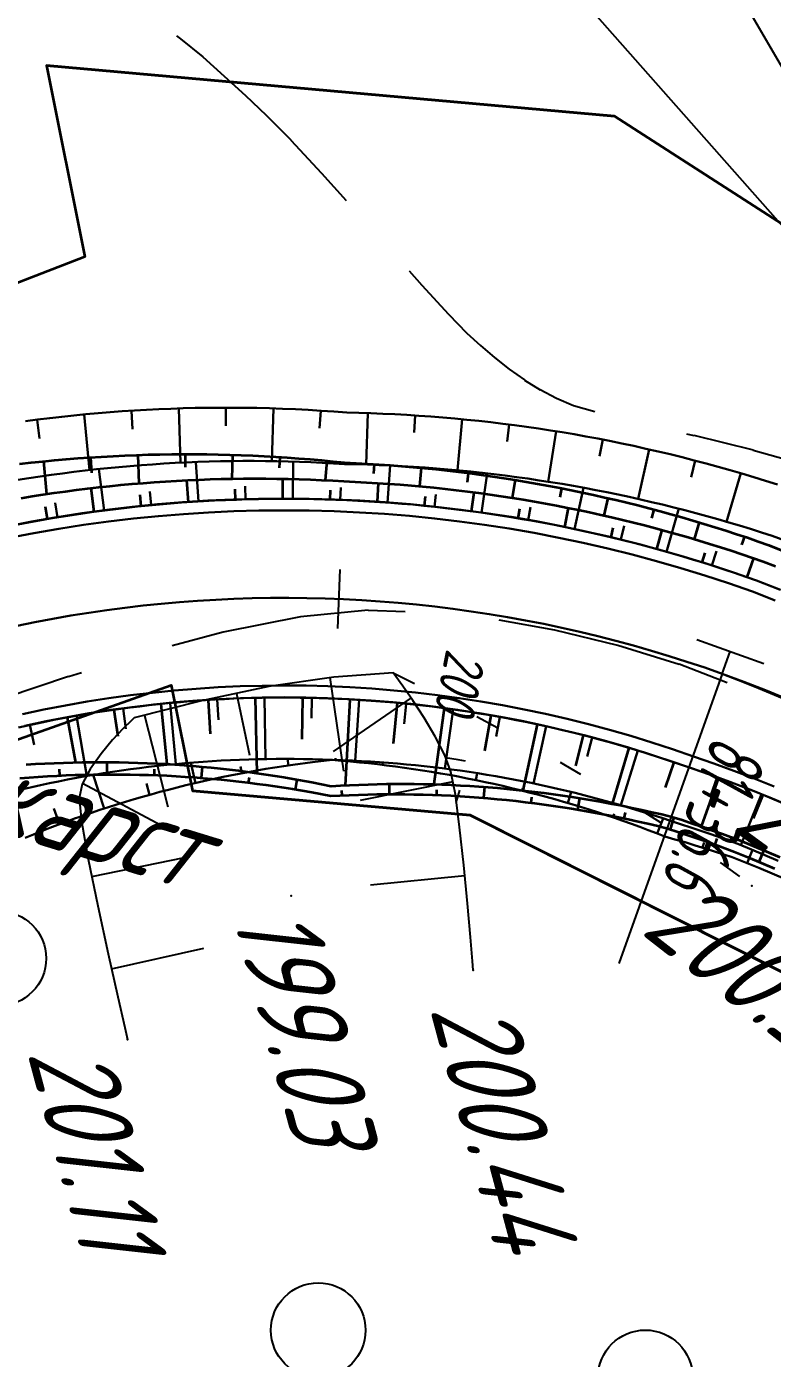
# Model space of a CAD drawing. Header units: millimetres. Extents: x -698 to 8131, y -704 to 4503.
# Drawn here: x 5955 to 5986.5, y 3495.6 to 3551.8 of the extents above; entities that cross this region are included whole.
import ezdxf

# ---------------------------------------------------------------- set-up
doc = ezdxf.new("R2010")
doc.units = ezdxf.units.MM
doc.linetypes.add('CONTI', pattern=[0])
for name, color, linetype, lineweight in [('10', 1, 'Continuous', 35), ('КОПИЯ_ОСЬ_13_ОТКОСЫ', 7, 'Continuous', 30), ('КОПИЯ_ОСЬ_ГРАНИЦЫ_ПОЛОС', 7, 'Continuous', 30), ('ОСЬ_ВЕРХ_ПОКРЫТИЯ_ГРАНИЦЫ_ПОЛОС', 7, 'Continuous', 30), ('ОСЬ_ВЕРХ_ПОКРЫТИЯ_ОСЬ', 1, 'Continuous', 30), ('Ось_примыкания', 1, 'Continuous', 35)]:
    doc.layers.add(name, color=color, linetype=linetype, lineweight=lineweight)
for name, color, linetype in [('GOR_BDEFAULT', 212, 'CONTI'), ('NAD_MDEFAULT', 7, 'CONTI'), ('OBRIVDEFAULT', 32, 'CONTI'), ('PI_OTDEFAULT', 172, 'CONTI'), ('PI_TTDEFAULT', 5, 'CONTI'), ('PLN_O', 7, 'CONTI'), ('SIT_LDEFAULT', 7, 'CONTI'), ('ZAPSKDEFAULT', 7, 'CONTI'), ('ОСЬ_ВЕРХ_ПОКРЫТИЯ_ОТКОСЫ', 7, 'Continuous'), ('ОСЬ_ВЕРХ_ПОКРЫТИЯ_ПИКЕТЫ', 1, 'Continuous'), ('ОСЬ_ВЕРХ_ПОКРЫТИЯ_РАЗБИВКА_КРИВ', 1, 'Continuous'), ('разметка', 7, 'Continuous')]:
    doc.layers.add(name, color=color, linetype=linetype)
doc.styles.add('eskd', font='isocpeui.ttf', dxfattribs={"width": 1.2})
doc.styles.add('SHRFT', font='isocpeui.ttf', dxfattribs={"width": 3.5})
doc.styles.get("Standard").update_dxf_attribs({"font": 'isocpeui.ttf'})

# ---------------------------------------------------------------- blocks, each defined once
blk = doc.blocks.new('BL_2004')
at = {"color": 0}
blk.add_circle((0, 0), 2, dxfattribs=at)

msp = doc.modelspace()

# ---------------------------------------------------------------- linework, layer by layer
at = {"layer": '10'}
for p, q in [((5955.803, 3550.194), (5957.43, 3542.112)), ((5961.075, 3524.004), (5961.973, 3519.544))]:
    msp.add_line(p, q, dxfattribs=at)
for points in [[(6238.293, 3301.534), (6214.783, 3329.634), (6217.613, 3334.674), (6201.893, 3353.614), (6122.393, 3443.184), (6075.943, 3479.714), (6071.443, 3471.734), (6046.843, 3491.884), (6036.623, 3498.524), (6027.313, 3504.584), (5993.813, 3539.054), (5979.813, 3548.044), (5955.803, 3550.194), (5957.43, 3542.112), (5944.183, 3536.974), (5916.353, 3513.414), (5882.403, 3475.894), (5847.463, 3428.424), (5792.553, 3358.754), (5758.633, 3317.974), (5746.863, 3308.254), (5727.483, 3300.384), (5710.163, 3297.724), (5663.993, 3297.174)], [(5955.803, 3550.194), (5979.813, 3548.044), (5993.813, 3539.054), (6027.313, 3504.584), (6036.623, 3498.524), (6046.843, 3491.884), (6071.443, 3471.734), (6075.943, 3479.714), (6122.393, 3443.184), (6201.893, 3353.614)], [(5668.943, 3282.924), (5691.213, 3283.214), (5715.383, 3283.534), (5731.483, 3282.514), (5756.173, 3292.654), (5771.353, 3305.204), (5806.503, 3347.444), (5861.743, 3417.534), (5896.313, 3464.524), (5928.863, 3500.484), (5953.493, 3521.324), (5961.075, 3524.004), (5961.973, 3519.544), (5973.723, 3518.514), (5991.113, 3509.764), (6033.343, 3476.014), (6101.723, 3421.424), (6179.233, 3334.084), (6258.813, 3239.134), (6289.813, 3206.734), (6289.813, 3206.734), (6295.553, 3197.384), (6325.453, 3130.564)], [(6423.143, 2569.924), (6419.553, 2608.354), (6418.713, 2673.414), (6411.143, 2783.884), (6396.573, 2871.274), (6374.843, 2956.274), (6352.623, 3041.864), (6325.453, 3130.564), (6295.553, 3197.384), (6289.813, 3206.734), (6289.813, 3206.734), (6258.813, 3239.134), (6179.233, 3334.084), (6101.723, 3421.424), (6033.343, 3476.014), (5991.113, 3509.764), (5973.723, 3518.514), (5961.973, 3519.544)]]:
    msp.add_lwpolyline(points, dxfattribs=at)
at = {"layer": 'GOR_BDEFAULT', "color": 212, "elevation": 200, "flags": 128}
for points in [[(5973.519, 3520.79), (5973.209, 3520.85), (5972.679, 3520.94)], [(5973.129, 3519.05), (5973.279, 3519.57)]]:
    msp.add_lwpolyline(points, dxfattribs=at)
at = {"layer": 'OBRIVDEFAULT', "color": 32}
for p, q in [((5967.949, 3524.35, 200.559), (5965.209, 3523.95, 200.587)), ((5967.779, 3524.33), (5968.359, 3520.37)), ((5970.459, 3524.53, 200.533), (5967.949, 3524.35, 200.559)), ((5970.569, 3524.38, 200.509), (5970.459, 3524.53, 200.533)), ((5970.869, 3523.97, 200.445), (5970.569, 3524.38, 200.509)), ((5965.209, 3523.95, 200.587), (5962.359, 3523.35, 200.617)), ((5971.289, 3523.36, 200.352), (5970.869, 3523.97, 200.445)), ((5962.359, 3523.35, 200.617), (5959.509, 3522.62, 200.647)), ((5963.839, 3523.66), (5964.389, 3521.05)), ((5971.219, 3523.47), (5967.929, 3521.2)), ((5971.769, 3522.63, 200.242), (5971.289, 3523.36, 200.352)), ((5959.949, 3522.73), (5960.939, 3518.86)), ((5959.049, 3522.17, 200.665), (5958.599, 3521.69, 200.683)), ((5959.379, 3522.5, 200.652), (5959.049, 3522.17, 200.665)), ((5959.509, 3522.62, 200.647), (5959.379, 3522.5, 200.652)), ((5972.239, 3521.84, 200.126), (5971.769, 3522.63, 200.242)), ((5958.599, 3521.69, 200.683), (5958.109, 3521.1, 200.704)), ((5972.639, 3521.05, 200.015), (5972.239, 3521.84, 200.126)), ((5958.109, 3521.1, 200.704), (5957.649, 3520.46, 200.726)), ((5972.899, 3520.34, 199.919), (5972.639, 3521.05, 200.015)), ((5957.649, 3520.46, 200.726), (5957.309, 3519.82, 200.745)), ((5957.309, 3519.82, 200.745), (5957.179, 3519.23, 200.762)), ((5957.329, 3519.86), (5960.859, 3517.98)), ((5972.979, 3519.92), (5969.059, 3519.14)), ((5973.089, 3519.39, 199.979), (5972.899, 3520.34, 199.919)), ((5973.269, 3518.01, 200.065), (5973.089, 3519.39, 199.979)), ((5957.179, 3519.23, 200.762), (5957.279, 3518.26, 200.794)), ((5957.279, 3518.26, 200.794), (5957.569, 3516.65, 200.849)), ((5973.449, 3516.4, 200.165), (5973.269, 3518.01, 200.065)), ((5957.569, 3516.65, 200.849), (5957.969, 3514.68, 200.915)), ((5957.719, 3515.92), (5961.639, 3516.72)), ((5973.489, 3515.95), (5969.509, 3515.56)), ((5973.609, 3514.78, 200.265), (5973.449, 3516.4, 200.165)), ((5973.729, 3513.36, 200.354), (5973.609, 3514.78, 200.265)), ((5957.969, 3514.68, 200.915), (5958.409, 3512.65, 200.984)), ((5973.819, 3512.35, 200.416), (5973.729, 3513.36, 200.354)), ((5958.409, 3512.65, 200.984), (5958.819, 3510.84, 201.046)), ((5958.549, 3512.02), (5962.449, 3512.9)), ((5973.849, 3511.97, 200.44), (5973.819, 3512.35, 200.416)), ((5958.819, 3510.84, 201.046), (5959.109, 3509.54, 201.09)), ((5959.109, 3509.54, 201.09), (5959.229, 3509.04, 201.107))]:
    msp.add_line(p, q, dxfattribs=at)
at = {"layer": 'PI_TTDEFAULT', "color": 5}
for p in [(5985.619, 3515.53, 200.39), (5966.149, 3515.11, 198.651), (5973.849, 3511.97, 200.44), (5959.229, 3509.04, 201.107)]:
    msp.add_point(p, dxfattribs=at)
at = {"layer": 'PLN_O'}
msp.add_line((5979.359, 3563.05), (5987.419, 3549.23), dxfattribs=at)
at = {"layer": 'SIT_LDEFAULT', "color": 7}
for p, q in [((5959.879, 3573.99), (6001.959, 3526.38)), ((5961.299, 3551.44), (5961.469, 3551.32)), ((5961.469, 3551.32), (5962.409, 3550.55)), ((5962.409, 3550.55), (5963.319, 3549.74)), ((5963.319, 3549.74), (5964.219, 3548.92)), ((5964.219, 3548.92), (5965.089, 3548.09)), ((5965.089, 3548.09), (5966.139, 3547.05)), ((5966.129, 3547.04), (5967.429, 3545.64)), ((5967.429, 3545.64), (5968.469, 3544.49)), ((5971.139, 3541.52), (5971.679, 3540.91)), ((5971.679, 3540.91), (5972.799, 3539.68)), ((5972.799, 3539.68), (5973.579, 3538.88)), ((5973.579, 3538.88), (5974.149, 3538.36)), ((5974.149, 3538.36), (5974.749, 3537.85)), ((5974.749, 3537.85), (5975.369, 3537.36)), ((5975.369, 3537.36), (5976.019, 3536.91)), ((5976.019, 3536.9), (5976.679, 3536.49)), ((5976.679, 3536.5), (5977.369, 3536.14)), ((5977.369, 3536.14), (5978.079, 3535.83)), ((5978.079, 3535.83), (5978.989, 3535.57)), ((5982.869, 3534.63), (5983.179, 3534.56)), ((5983.179, 3534.57), (5985.679, 3533.95)), ((5985.679, 3533.94), (5988.249, 3533.21)), ((5969.409, 3527.17), (5966.549, 3526.9)), ((5970.969, 3527.11), (5969.409, 3527.16)), ((5966.549, 3526.9), (5963.279, 3526.24)), ((5977.299, 3526.33), (5974.949, 3526.75)), ((5963.279, 3526.24), (5961.119, 3525.67)), ((5979.959, 3525.69), (5977.299, 3526.33)), ((5982.559, 3524.88), (5979.959, 3525.69)), ((5984.579, 3524.11), (5982.559, 3524.89)), ((5956.739, 3524.37), (5954.099, 3523.48)), ((5957.289, 3524.53), (5956.739, 3524.36)), ((5970.459, 3524.53), (5971.059, 3524.23)), ((5971.059, 3524.23), (5971.359, 3524.08)), ((5973.999, 3522.68), (5974.879, 3522.21)), ((5977.519, 3520.76), (5977.739, 3520.63)), ((5977.739, 3520.63), (5978.379, 3520.25)), ((5980.949, 3518.73), (5981.789, 3518.19)), ((5984.289, 3516.51), (5985.099, 3515.92))]:
    msp.add_line(p, q, dxfattribs=at)
at = {"layer": 'КОПИЯ_ОСЬ_13_ОТКОСЫ'}
for points in [[(5954.915, 3535.161), (5955.428, 3535.228), (5955.938, 3535.291), (5956.449, 3535.349), (5956.961, 3535.404), (5957.472, 3535.454), (5957.985, 3535.5), (5958.497, 3535.542), (5959.01, 3535.58), (5959.524, 3535.614), (5960.037, 3535.643), (5960.551, 3535.668), (5961.065, 3535.689), (5961.579, 3535.706), (5962.093, 3535.719), (5962.607, 3535.727), (5963.121, 3535.732), (5963.636, 3535.732), (5964.15, 3535.728), (5964.694, 3535.719), (5965.238, 3535.705), (5965.782, 3535.687), (5966.326, 3535.664), (5966.87, 3535.636), (5967.413, 3535.604), (5967.956, 3535.567), (5968.499, 3535.525), (5969.007, 3535.513), (5969.516, 3535.498), (5970.024, 3535.478), (5970.532, 3535.454), (5971.04, 3535.426), (5971.548, 3535.394), (5972.055, 3535.358), (5972.562, 3535.318), (5973.069, 3535.274), (5973.575, 3535.225), (5974.081, 3535.173), (5974.587, 3535.117), (5975.092, 3535.056), (5975.596, 3534.991), (5976.1, 3534.922), (5976.604, 3534.85), (5977.107, 3534.773), (5977.609, 3534.692), (5978.11, 3534.607), (5978.611, 3534.518), (5979.111, 3534.425), (5979.611, 3534.327), (5980.124, 3534.223), (5980.637, 3534.114), (5981.148, 3534), (5981.659, 3533.883), (5982.169, 3533.762), (5982.678, 3533.636), (5983.186, 3533.506), (5983.692, 3533.372), (5984.198, 3533.234), (5984.702, 3533.092), (5985.206, 3532.946), (5985.708, 3532.796), (5986.208, 3532.642), (5986.708, 3532.483)], [(5959.394, 3535.605), (5959.444, 3534.82)], [(5961.392, 3535.7), (5961.464, 3533.407)], [(5963.391, 3535.732), (5963.391, 3534.967)], [(5965.398, 3535.7), (5965.327, 3533.473)], [(5967.396, 3535.605), (5967.348, 3534.864)], [(5955.406, 3535.225), (5955.508, 3534.423)], [(5957.4, 3535.447), (5957.624, 3533.097)], [(5969.393, 3535.502), (5969.322, 3533.328)], [(5971.391, 3535.405), (5971.344, 3534.681)], [(5973.384, 3535.244), (5973.176, 3533.087)], [(5975.372, 3535.021), (5975.279, 3534.304)], [(5977.351, 3534.734), (5977.008, 3532.605)], [(5979.32, 3534.384), (5979.183, 3533.679)], [(5981.291, 3533.968), (5980.815, 3531.877)], [(5954.586, 3532.677), (5955.06, 3532.752), (5955.534, 3532.824), (5956.008, 3532.893), (5956.484, 3532.957), (5956.96, 3533.018), (5957.436, 3533.075), (5957.913, 3533.129), (5958.388, 3533.178), (5958.863, 3533.224), (5959.339, 3533.265), (5959.816, 3533.304), (5960.292, 3533.338), (5960.769, 3533.369), (5961.246, 3533.396), (5961.723, 3533.419), (5962.2, 3533.438), (5962.678, 3533.454), (5963.155, 3533.466), (5963.633, 3533.474), (5964.11, 3533.479), (5964.589, 3533.479), (5965.066, 3533.476), (5965.544, 3533.469), (5966.022, 3533.459), (5966.499, 3533.444), (5966.976, 3533.426), (5967.454, 3533.405), (5967.931, 3533.379), (5968.407, 3533.35), (5968.894, 3533.34), (5969.38, 3533.326), (5969.865, 3533.309), (5970.351, 3533.287), (5970.837, 3533.262), (5971.322, 3533.233), (5971.807, 3533.2), (5972.292, 3533.164), (5972.777, 3533.123), (5973.261, 3533.079), (5973.745, 3533.031), (5974.228, 3532.979), (5974.711, 3532.923), (5975.194, 3532.863), (5975.676, 3532.8), (5976.157, 3532.733), (5976.638, 3532.662), (5977.119, 3532.587), (5977.599, 3532.508), (5978.078, 3532.426), (5978.552, 3532.34), (5979.026, 3532.251), (5979.499, 3532.157), (5979.971, 3532.06), (5980.443, 3531.959), (5980.913, 3531.855), (5981.383, 3531.746), (5981.852, 3531.634), (5982.32, 3531.519), (5982.787, 3531.399), (5983.254, 3531.276), (5983.719, 3531.15), (5984.183, 3531.019), (5984.646, 3530.885), (5985.108, 3530.747), (5985.569, 3530.606), (5986.029, 3530.461), (5986.487, 3530.312), (5987.019, 3530.12)], [(5954.586, 3532.677), (5955.06, 3532.752), (5955.534, 3532.824), (5956.009, 3532.893), (5956.484, 3532.957), (5956.96, 3533.018), (5957.436, 3533.075), (5957.913, 3533.129), (5958.388, 3533.178), (5958.863, 3533.224), (5959.339, 3533.265), (5959.816, 3533.304), (5960.292, 3533.338), (5960.769, 3533.369), (5961.246, 3533.396), (5961.723, 3533.419), (5962.2, 3533.438), (5962.678, 3533.454), (5963.155, 3533.466), (5963.633, 3533.474), (5964.111, 3533.479), (5964.588, 3533.479), (5965.066, 3533.476), (5965.544, 3533.469), (5966.022, 3533.459), (5966.499, 3533.444), (5966.976, 3533.426), (5967.454, 3533.405), (5967.931, 3533.379), (5968.408, 3533.35), (5968.894, 3533.34), (5969.38, 3533.326), (5969.866, 3533.309), (5970.351, 3533.287), (5970.837, 3533.262), (5971.322, 3533.233), (5971.807, 3533.2), (5972.292, 3533.164), (5972.777, 3533.123), (5973.261, 3533.079), (5973.745, 3533.031), (5974.228, 3532.979), (5974.711, 3532.923), (5975.194, 3532.863), (5975.676, 3532.8), (5976.157, 3532.733), (5976.638, 3532.662), (5977.119, 3532.587), (5977.599, 3532.508), (5978.078, 3532.426), (5978.552, 3532.34), (5979.026, 3532.251), (5979.499, 3532.157), (5979.971, 3532.06), (5980.443, 3531.959), (5980.913, 3531.855), (5981.383, 3531.746), (5981.852, 3531.634), (5982.32, 3531.519), (5982.787, 3531.399), (5983.254, 3531.276), (5983.719, 3531.15), (5984.183, 3531.019), (5984.646, 3530.885), (5985.108, 3530.747), (5985.569, 3530.606), (5986.029, 3530.461), (5986.488, 3530.312), (5987.019, 3530.12)], [(5962.226, 3531.768), (5962.123, 3533.435)], [(5966.223, 3531.88), (5966.233, 3533.453)], [(5983.234, 3533.494), (5983.054, 3532.802)], [(5958.245, 3531.387), (5958.017, 3533.14)], [(5970.219, 3531.722), (5970.334, 3533.288)], [(5974.196, 3531.295), (5974.431, 3532.956)], [(5985.161, 3532.959), (5984.559, 3530.911)], [(5964.224, 3531.857), (5964.208, 3532.414)], [(5968.223, 3531.834), (5968.243, 3532.358)], [(5978.134, 3530.602), (5978.504, 3532.349)], [(5954.589, 3530.796), (5955.047, 3530.883), (5955.505, 3530.966), (5955.964, 3531.046), (5956.424, 3531.122), (5956.884, 3531.194), (5957.345, 3531.263), (5957.807, 3531.328), (5958.269, 3531.39), (5958.731, 3531.448), (5959.194, 3531.502), (5959.657, 3531.553), (5960.121, 3531.6), (5960.585, 3531.644), (5961.049, 3531.683), (5961.514, 3531.72), (5961.979, 3531.752), (5962.444, 3531.781), (5962.909, 3531.806), (5963.375, 3531.828), (5963.84, 3531.845), (5964.306, 3531.86), (5964.773, 3531.87), (5965.238, 3531.877), (5965.704, 3531.88), (5966.171, 3531.88), (5966.636, 3531.876), (5967.102, 3531.868), (5967.569, 3531.857), (5968.034, 3531.842), (5968.5, 3531.823), (5968.965, 3531.801), (5969.431, 3531.774), (5969.896, 3531.745), (5970.36, 3531.711), (5970.825, 3531.674), (5971.289, 3531.634), (5971.753, 3531.589), (5972.217, 3531.542), (5972.68, 3531.49), (5973.143, 3531.435), (5973.605, 3531.376), (5974.067, 3531.313), (5974.528, 3531.247), (5974.989, 3531.178), (5975.449, 3531.104), (5975.909, 3531.027), (5976.368, 3530.947), (5976.826, 3530.863), (5977.284, 3530.775), (5977.741, 3530.683), (5978.197, 3530.589), (5978.653, 3530.49), (5979.108, 3530.388), (5979.561, 3530.282), (5980.014, 3530.173), (5980.466, 3530.06), (5980.918, 3529.944), (5981.368, 3529.824), (5981.818, 3529.701), (5982.266, 3529.574), (5982.714, 3529.443), (5983.16, 3529.309), (5983.605, 3529.172), (5984.049, 3529.031), (5984.492, 3528.886), (5984.934, 3528.738), (5985.375, 3528.587), (5985.815, 3528.432), (5986.325, 3528.235), (5986.834, 3528.033)], [(5956.266, 3531.096), (5956.165, 3531.709)], [(5960.232, 3531.611), (5960.176, 3532.197)], [(5972.211, 3531.542), (5972.267, 3532.063)], [(5976.171, 3530.982), (5976.268, 3531.532)], [(5982.018, 3529.644), (5982.532, 3531.465)], [(5980.084, 3530.156), (5980.227, 3530.734)], [(5983.933, 3529.068), (5984.125, 3529.669)], [(5954.624, 3522.222), (5955.014, 3522.309), (5955.405, 3522.393), (5955.797, 3522.474), (5956.189, 3522.551), (5956.582, 3522.626), (5956.976, 3522.698), (5957.37, 3522.766), (5957.764, 3522.831), (5958.159, 3522.893), (5958.555, 3522.953), (5958.951, 3523.009), (5959.347, 3523.061), (5959.744, 3523.111), (5960.141, 3523.158), (5960.539, 3523.201), (5960.937, 3523.242), (5961.335, 3523.279), (5961.733, 3523.313), (5962.132, 3523.344), (5962.531, 3523.372), (5962.93, 3523.397), (5963.329, 3523.418), (5963.729, 3523.437), (5964.128, 3523.452), (5964.528, 3523.465), (5964.928, 3523.474), (5965.328, 3523.479), (5965.728, 3523.482), (5966.128, 3523.482), (5966.527, 3523.478), (5966.927, 3523.472), (5967.327, 3523.462), (5967.727, 3523.449), (5968.126, 3523.433), (5968.526, 3523.414), (5968.925, 3523.391), (5969.324, 3523.366), (5969.723, 3523.337), (5970.122, 3523.306), (5970.52, 3523.271), (5970.918, 3523.233), (5971.316, 3523.192), (5971.714, 3523.147), (5972.11, 3523.1), (5972.507, 3523.049), (5972.903, 3522.996), (5973.299, 3522.939), (5973.695, 3522.879), (5974.089, 3522.816), (5974.484, 3522.75), (5974.878, 3522.681), (5975.272, 3522.609), (5975.664, 3522.534), (5976.056, 3522.455), (5976.448, 3522.374), (5976.839, 3522.289), (5977.229, 3522.202), (5977.618, 3522.111), (5978.007, 3522.017), (5978.395, 3521.92), (5978.782, 3521.821), (5979.169, 3521.718), (5979.554, 3521.612), (5979.939, 3521.503), (5980.323, 3521.391), (5980.706, 3521.276), (5981.089, 3521.158), (5981.469, 3521.037), (5981.85, 3520.913), (5982.229, 3520.786), (5982.607, 3520.656), (5982.984, 3520.523), (5983.432, 3520.371), (5983.878, 3520.215), (5984.323, 3520.055), (5984.767, 3519.891), (5985.209, 3519.725), (5985.789, 3519.497), (5986.366, 3519.263), (5986.942, 3519.025)], [(5961.029, 3523.251), (5961.276, 3520.675)], [(5963.023, 3523.402), (5963.071, 3522.541)], [(5965.022, 3523.475), (5965.066, 3520.885)], [(5967.022, 3523.47), (5967.002, 3522.606)], [(5969.02, 3523.386), (5968.86, 3520.811)], [(5971.013, 3523.223), (5970.926, 3522.368)], [(5957.067, 3522.714), (5957.514, 3520.168)], [(5959.043, 3523.021), (5959.158, 3522.167)], [(5972.998, 3522.983), (5972.645, 3520.482)], [(5974.973, 3522.664), (5974.822, 3521.836)], [(5955.104, 3522.329), (5955.286, 3521.488)], [(5976.933, 3522.268), (5976.396, 3519.855)], [(5978.876, 3521.796), (5978.666, 3520.999)], [(5980.799, 3521.247), (5980.09, 3518.934)], [(5954.804, 3519.614), (5955.18, 3519.7), (5955.556, 3519.784), (5955.934, 3519.865), (5956.312, 3519.942), (5956.69, 3520.017), (5957.069, 3520.088), (5957.449, 3520.157), (5957.829, 3520.222), (5958.21, 3520.285), (5958.591, 3520.344), (5958.973, 3520.4), (5959.355, 3520.454), (5959.738, 3520.504), (5960.121, 3520.551), (5960.504, 3520.595), (5960.888, 3520.637), (5961.272, 3520.675), (5961.656, 3520.709), (5962.04, 3520.741), (5962.425, 3520.77), (5962.81, 3520.796), (5963.195, 3520.819), (5963.581, 3520.838), (5963.966, 3520.855), (5964.352, 3520.868), (5964.737, 3520.879), (5965.123, 3520.886), (5965.509, 3520.89), (5965.895, 3520.891), (5966.28, 3520.889), (5966.666, 3520.884), (5967.052, 3520.876), (5968.739, 3520.817), (5969.12, 3520.798), (5969.501, 3520.777), (5969.88, 3520.752), (5970.261, 3520.724), (5970.64, 3520.694), (5971.02, 3520.66), (5971.4, 3520.623), (5971.778, 3520.584), (5972.157, 3520.541), (5972.535, 3520.496), (5972.913, 3520.447), (5973.291, 3520.396), (5973.668, 3520.341), (5974.045, 3520.283), (5974.421, 3520.223), (5974.797, 3520.16), (5975.172, 3520.093), (5975.546, 3520.024), (5975.921, 3519.952), (5976.294, 3519.876), (5976.667, 3519.798), (5977.039, 3519.717), (5977.411, 3519.633), (5977.782, 3519.546), (5978.152, 3519.456), (5978.522, 3519.363), (5978.89, 3519.267), (5979.259, 3519.168), (5979.627, 3519.067), (5979.994, 3518.962), (5980.36, 3518.854), (5980.726, 3518.744), (5981.091, 3518.63), (5981.455, 3518.514), (5981.818, 3518.395), (5982.179, 3518.273), (5982.61, 3518.137), (5983.04, 3517.998), (5983.469, 3517.855), (5983.897, 3517.709), (5984.323, 3517.559), (5985.036, 3517.298), (5985.604, 3517.066), (5986.17, 3516.829), (5986.733, 3516.587)], [(5954.804, 3519.614), (5955.18, 3519.7), (5955.556, 3519.784), (5955.934, 3519.865), (5956.312, 3519.942), (5956.69, 3520.017), (5957.069, 3520.088), (5957.449, 3520.157), (5957.829, 3520.222), (5958.21, 3520.285), (5958.591, 3520.344), (5958.973, 3520.4), (5959.355, 3520.454), (5959.738, 3520.504), (5960.121, 3520.551), (5960.504, 3520.595), (5960.888, 3520.636), (5961.272, 3520.675), (5961.656, 3520.709), (5962.04, 3520.741), (5962.425, 3520.77), (5962.81, 3520.796), (5963.195, 3520.819), (5963.581, 3520.838), (5963.966, 3520.855), (5964.352, 3520.868), (5964.737, 3520.879), (5965.123, 3520.886), (5965.509, 3520.89), (5965.895, 3520.891), (5966.281, 3520.889), (5966.666, 3520.884), (5967.052, 3520.876), (5968.739, 3520.817), (5969.12, 3520.798), (5969.5, 3520.777), (5969.881, 3520.752), (5970.261, 3520.724), (5970.64, 3520.694), (5971.02, 3520.66), (5971.399, 3520.623), (5971.778, 3520.584), (5972.157, 3520.541), (5972.535, 3520.496), (5972.913, 3520.447), (5973.291, 3520.396), (5973.668, 3520.341), (5974.044, 3520.284), (5974.421, 3520.223), (5974.796, 3520.16), (5975.172, 3520.093), (5975.546, 3520.024), (5975.92, 3519.951), (5976.294, 3519.876), (5976.667, 3519.798), (5977.039, 3519.717), (5977.411, 3519.633), (5977.782, 3519.546), (5978.152, 3519.456), (5978.521, 3519.363), (5978.89, 3519.267), (5979.259, 3519.168), (5979.627, 3519.066), (5979.994, 3518.962), (5980.361, 3518.854), (5980.726, 3518.744), (5981.091, 3518.63), (5981.454, 3518.514), (5981.817, 3518.395), (5982.179, 3518.273), (5982.61, 3518.137), (5983.04, 3517.998), (5983.469, 3517.855), (5983.897, 3517.709), (5984.323, 3517.559), (5985.036, 3517.298), (5985.604, 3517.066), (5986.17, 3516.829), (5986.733, 3516.587)], [(5954.905, 3517.56), (5955.249, 3517.701), (5955.595, 3517.839), (5955.941, 3517.975), (5956.289, 3518.107), (5956.637, 3518.237), (5956.992, 3518.366), (5957.348, 3518.492), (5957.705, 3518.615), (5958.063, 3518.735), (5958.423, 3518.852), (5958.783, 3518.966), (5959.143, 3519.078), (5959.505, 3519.186), (5959.868, 3519.291), (5960.232, 3519.394), (5960.596, 3519.493), (5960.961, 3519.59), (5961.327, 3519.683), (5961.699, 3519.775), (5962.072, 3519.864), (5962.446, 3519.95), (5962.821, 3520.033), (5963.196, 3520.113), (5963.572, 3520.189), (5963.948, 3520.263), (5964.325, 3520.334), (5964.703, 3520.401), (5965.081, 3520.465), (5965.459, 3520.527), (5965.838, 3520.585), (5966.218, 3520.64), (5967.049, 3520.75), (5967.884, 3520.846), (5968.267, 3520.815), (5968.65, 3520.781), (5969.032, 3520.744), (5969.414, 3520.705), (5969.796, 3520.662), (5970.178, 3520.616), (5970.559, 3520.567), (5970.939, 3520.515), (5971.32, 3520.461), (5971.7, 3520.403), (5972.079, 3520.342), (5972.458, 3520.278), (5972.836, 3520.211), (5973.214, 3520.141), (5973.591, 3520.069), (5973.968, 3519.993), (5974.344, 3519.914), (5974.719, 3519.832), (5975.094, 3519.748), (5975.468, 3519.66), (5975.835, 3519.571), (5976.201, 3519.478), (5976.567, 3519.383), (5976.931, 3519.285), (5977.295, 3519.184), (5977.658, 3519.08), (5978.02, 3518.974), (5978.381, 3518.864), (5978.742, 3518.752), (5979.102, 3518.636), (5979.46, 3518.518), (5979.818, 3518.397), (5980.175, 3518.274), (5980.53, 3518.147), (5980.885, 3518.018), (5981.239, 3517.886), (5981.591, 3517.751), (5981.943, 3517.613), (5982.373, 3517.492), (5982.802, 3517.367), (5983.23, 3517.238), (5983.657, 3517.107), (5984.083, 3516.971), (5984.796, 3516.734), (5985.362, 3516.513), (5985.925, 3516.286), (5986.486, 3516.054), (5987.044, 3515.816)], [(5962.101, 3519.871), (5961.9, 3520.73)], [(5964.058, 3520.284), (5964.003, 3520.573)], [(5966.03, 3520.613), (5965.99, 3520.891)], [(5968.017, 3520.835), (5968.025, 3520.929)], [(5970.007, 3520.637), (5970.02, 3520.742)], [(5971.988, 3520.357), (5971.993, 3520.392)], [(5958.247, 3518.795), (5957.784, 3520.215)], [(5960.161, 3519.374), (5960.027, 3519.854)], [(5973.955, 3519.995), (5974.015, 3520.288)], [(5984.161, 3520.113), (5983.887, 3519.355)], [(5975.913, 3519.551), (5975.937, 3519.648)], [(5977.842, 3519.026), (5977.981, 3519.498)], [(5986.029, 3519.4), (5985.161, 3517.247)], [(5956.358, 3518.133), (5956.11, 3518.793)], [(5979.748, 3518.421), (5979.801, 3518.576)], [(5981.628, 3517.737), (5981.876, 3518.376)], [(5983.542, 3517.142), (5983.61, 3517.361)], [(5985.43, 3516.485), (5985.654, 3517.046)]]:
    msp.add_lwpolyline(points, dxfattribs=at)
at = {"layer": 'КОПИЯ_ОСЬ_ГРАНИЦЫ_ПОЛОС'}
msp.add_lwpolyline([(5986.612, 3527.585), (5985.646, 3527.961), (5984.642, 3528.311), (5983.632, 3528.641), (5982.616, 3528.954), (5981.594, 3529.248), (5980.568, 3529.523), (5979.536, 3529.78), (5978.5, 3530.018), (5977.46, 3530.238), (5976.416, 3530.438), (5975.369, 3530.62), (5974.318, 3530.782), (5973.265, 3530.926), (5972.21, 3531.05), (5971.152, 3531.156), (5970.092, 3531.242), (5969.031, 3531.309), (5967.969, 3531.356), (5966.907, 3531.385), (5965.844, 3531.394), (5964.781, 3531.384), (5963.718, 3531.354), (5962.657, 3531.306), (5961.596, 3531.238), (5960.536, 3531.151), (5959.479, 3531.045), (5958.423, 3530.92), (5957.37, 3530.775), (5956.319, 3530.612), (5955.272, 3530.43), (5954.229, 3530.228)], dxfattribs=at)
at = {"layer": 'ОСЬ_ВЕРХ_ПОКРЫТИЯ_ГРАНИЦЫ_ПОЛОС'}
for points in [[(5954.129, 3530.718), (5955.182, 3530.921), (5956.238, 3531.105), (5957.297, 3531.27), (5958.36, 3531.416), (5959.424, 3531.542), (5960.491, 3531.649), (5961.559, 3531.737), (5962.629, 3531.805), (5963.7, 3531.854), (5964.772, 3531.884), (5965.844, 3531.894), (5966.916, 3531.885), (5967.987, 3531.856), (5969.058, 3531.808), (5970.128, 3531.74), (5971.197, 3531.654), (5972.264, 3531.547), (5973.328, 3531.422), (5974.39, 3531.277), (5975.45, 3531.113), (5976.506, 3530.93), (5977.559, 3530.728), (5978.608, 3530.507), (5979.653, 3530.267), (5980.693, 3530.008), (5981.728, 3529.73), (5982.759, 3529.433), (5983.783, 3529.118), (5984.802, 3528.784), (5985.819, 3528.431), (5986.798, 3528.05)], [(5954.229, 3530.228), (5955.272, 3530.43), (5956.319, 3530.612), (5957.37, 3530.775), (5958.423, 3530.92), (5959.479, 3531.045), (5960.536, 3531.151), (5961.596, 3531.238), (5962.657, 3531.306), (5963.718, 3531.354), (5964.781, 3531.384), (5965.844, 3531.394), (5966.907, 3531.385), (5967.969, 3531.356), (5969.031, 3531.309), (5970.092, 3531.242), (5971.152, 3531.156), (5972.21, 3531.05), (5973.265, 3530.926), (5974.318, 3530.782), (5975.369, 3530.62), (5976.416, 3530.438), (5977.46, 3530.238), (5978.5, 3530.018), (5979.536, 3529.78), (5980.568, 3529.523), (5981.594, 3529.248), (5982.616, 3528.954), (5983.632, 3528.641), (5984.642, 3528.311), (5985.646, 3527.961), (5986.612, 3527.585)], [(5986.569, 3519.722), (5985.72, 3520.063), (5984.867, 3520.388), (5984.012, 3520.699), (5983.153, 3520.994), (5982.275, 3521.299), (5981.393, 3521.588), (5980.505, 3521.861), (5979.612, 3522.118), (5978.715, 3522.359), (5977.813, 3522.584), (5976.908, 3522.792), (5975.999, 3522.984), (5975.087, 3523.159), (5974.171, 3523.317), (5973.253, 3523.459), (5972.333, 3523.585), (5971.41, 3523.694), (5970.486, 3523.786), (5969.56, 3523.861), (5968.633, 3523.919), (5967.705, 3523.961), (5966.776, 3523.986), (5965.847, 3523.994), (5964.918, 3523.985), (5963.989, 3523.959), (5963.061, 3523.917), (5962.134, 3523.858), (5961.208, 3523.782), (5960.284, 3523.689), (5959.362, 3523.58), (5958.441, 3523.453), (5957.523, 3523.311), (5956.608, 3523.151), (5955.696, 3522.975), (5954.787, 3522.783)], [(5954.624, 3522.222), (5955.014, 3522.309), (5955.405, 3522.393), (5955.797, 3522.474), (5956.189, 3522.551), (5956.582, 3522.626), (5956.976, 3522.698), (5957.37, 3522.766), (5957.764, 3522.831), (5958.159, 3522.893), (5958.555, 3522.953), (5958.951, 3523.009), (5959.347, 3523.061), (5959.744, 3523.111), (5960.141, 3523.158), (5960.539, 3523.201), (5960.937, 3523.242), (5961.335, 3523.279), (5961.733, 3523.313), (5962.132, 3523.344), (5962.531, 3523.372), (5962.93, 3523.397), (5963.329, 3523.418), (5963.729, 3523.437), (5964.128, 3523.452), (5964.528, 3523.465), (5964.928, 3523.474), (5965.328, 3523.479), (5965.728, 3523.482), (5966.128, 3523.482), (5966.527, 3523.478), (5966.927, 3523.472), (5967.327, 3523.462), (5967.727, 3523.449), (5968.126, 3523.433), (5968.526, 3523.414), (5968.925, 3523.391), (5969.324, 3523.366), (5969.723, 3523.337), (5970.122, 3523.306), (5970.52, 3523.271), (5970.918, 3523.233), (5971.316, 3523.192), (5971.714, 3523.147), (5972.11, 3523.1), (5972.507, 3523.049), (5972.903, 3522.996), (5973.299, 3522.939), (5973.695, 3522.879), (5974.089, 3522.816), (5974.484, 3522.75), (5974.878, 3522.681), (5975.272, 3522.609), (5975.664, 3522.534), (5976.056, 3522.455), (5976.448, 3522.374), (5976.839, 3522.289), (5977.229, 3522.202), (5977.618, 3522.111), (5978.007, 3522.017), (5978.395, 3521.92), (5978.782, 3521.821), (5979.169, 3521.718), (5979.554, 3521.612), (5979.939, 3521.503), (5980.323, 3521.391), (5980.706, 3521.276), (5981.089, 3521.158), (5981.469, 3521.037), (5981.85, 3520.913), (5982.229, 3520.786), (5982.607, 3520.656), (5982.984, 3520.523), (5983.432, 3520.371), (5983.878, 3520.215), (5984.323, 3520.055), (5984.767, 3519.891), (5985.209, 3519.725), (5985.789, 3519.497), (5986.366, 3519.263), (5986.942, 3519.025)], [(5954.895, 3522.295), (5955.795, 3522.485), (5956.698, 3522.659), (5957.605, 3522.817), (5958.514, 3522.959), (5959.425, 3523.084), (5960.338, 3523.192), (5961.254, 3523.284), (5962.171, 3523.359), (5963.089, 3523.418), (5964.008, 3523.46), (5964.927, 3523.485), (5965.847, 3523.494), (5966.767, 3523.486), (5967.687, 3523.461), (5968.606, 3523.42), (5969.524, 3523.362), (5970.441, 3523.288), (5971.356, 3523.197), (5972.27, 3523.089), (5973.181, 3522.965), (5974.09, 3522.824), (5974.997, 3522.667), (5975.9, 3522.493), (5976.8, 3522.304), (5977.697, 3522.097), (5978.589, 3521.875), (5979.478, 3521.637), (5980.362, 3521.382), (5981.241, 3521.112), (5982.115, 3520.825), (5982.99, 3520.522), (5983.845, 3520.228), (5984.693, 3519.92), (5985.537, 3519.597), (5986.379, 3519.26), (5987.217, 3518.908)]]:
    msp.add_lwpolyline(points, dxfattribs=at)
at = {"layer": 'ОСЬ_ВЕРХ_ПОКРЫТИЯ_ОСЬ'}
msp.add_lwpolyline([(5936.599, 3519.26, -0.230024), (5984.377, 3524.486), (5984.377, 3524.486), (5985.289, 3524.151), (5986.196, 3523.8), (5987.097, 3523.434)], format="xyb", dxfattribs=at)
at = {"layer": 'ОСЬ_ВЕРХ_ПОКРЫТИЯ_ОТКОСЫ'}
msp.add_lwpolyline([(5954.589, 3530.796), (5955.047, 3530.883), (5955.505, 3530.966), (5955.964, 3531.046), (5956.424, 3531.122), (5956.884, 3531.194), (5957.345, 3531.263), (5957.807, 3531.328), (5958.269, 3531.39), (5958.731, 3531.448), (5959.194, 3531.502), (5959.657, 3531.553), (5960.121, 3531.6), (5960.585, 3531.644), (5961.049, 3531.683), (5961.514, 3531.72), (5961.979, 3531.752), (5962.444, 3531.781), (5962.909, 3531.806), (5963.375, 3531.828), (5963.84, 3531.845), (5964.306, 3531.86), (5964.773, 3531.87), (5965.238, 3531.877), (5965.704, 3531.88), (5966.171, 3531.88), (5966.636, 3531.876), (5967.102, 3531.868), (5967.569, 3531.857), (5968.034, 3531.842), (5968.5, 3531.823), (5968.965, 3531.801), (5969.431, 3531.774), (5969.896, 3531.745), (5970.36, 3531.711), (5970.825, 3531.674), (5971.289, 3531.634), (5971.753, 3531.589), (5972.217, 3531.542), (5972.68, 3531.49), (5973.143, 3531.435), (5973.605, 3531.376), (5974.067, 3531.313), (5974.528, 3531.247), (5974.989, 3531.178), (5975.449, 3531.104), (5975.909, 3531.027), (5976.368, 3530.947), (5976.826, 3530.863), (5977.284, 3530.775), (5977.741, 3530.683), (5978.197, 3530.589), (5978.653, 3530.49), (5979.108, 3530.388), (5979.561, 3530.282), (5980.014, 3530.173), (5980.466, 3530.06), (5980.918, 3529.944), (5981.368, 3529.824), (5981.818, 3529.701), (5982.266, 3529.574), (5982.714, 3529.443), (5983.16, 3529.309), (5983.605, 3529.172), (5984.049, 3529.031), (5984.492, 3528.886), (5984.934, 3528.738), (5985.375, 3528.587), (5985.815, 3528.432), (5986.325, 3528.235), (5986.834, 3528.033)], dxfattribs=at)
at = {"layer": 'ОСЬ_ВЕРХ_ПОКРЫТИЯ_ПИКЕТЫ'}
msp.add_line((5968.116, 3526.397), (5968.221, 3528.895), dxfattribs=at)
at = {"layer": 'ОСЬ_ВЕРХ_ПОКРЫТИЯ_РАЗБИВКА_КРИВ'}
for p, q in [((5983.301, 3525.932), (5986.126, 3524.923)), ((5984.377, 3524.486), (5984.713, 3525.428)), ((5984.377, 3524.486), (5980.002, 3512.244))]:
    msp.add_line(p, q, dxfattribs=at)
at = {"layer": 'Ось_примыкания', "color": 0}
for p, q in [((5955.678, 3533.465), (5955.81, 3532.083)), ((5957.671, 3533.631), (5957.712, 3532.985)), ((5959.668, 3533.733), (5959.707, 3532.533)), ((5961.668, 3533.77), (5961.668, 3533.217)), ((5963.667, 3533.742), (5963.634, 3532.729)), ((5965.665, 3533.647), (5965.635, 3533.188)), ((5967.659, 3533.487), (5967.579, 3532.665)), ((5969.653, 3533.345), (5969.629, 3532.953)), ((5971.647, 3533.188), (5971.574, 3532.413)), ((5973.634, 3532.966), (5973.586, 3532.583)), ((5957.823, 3531.33), (5957.689, 3532.332)), ((5961.801, 3531.74), (5961.737, 3532.666)), ((5963.798, 3531.844), (5963.781, 3532.287)), ((5965.798, 3531.88), (5965.799, 3532.726)), ((5967.798, 3531.849), (5967.811, 3532.251)), ((5969.795, 3531.751), (5969.846, 3532.547)), ((5975.613, 3532.68), (5975.488, 3531.923)), ((5977.582, 3532.328), (5977.508, 3531.955)), ((5959.809, 3531.568), (5959.76, 3532.051)), ((5971.788, 3531.586), (5971.829, 3531.985)), ((5973.774, 3531.353), (5973.883, 3532.155)), ((5979.538, 3531.911), (5979.368, 3531.177)), ((5955.846, 3531.025), (5955.757, 3531.543)), ((5975.752, 3531.054), (5975.819, 3531.456)), ((5977.718, 3530.688), (5977.879, 3531.495)), ((5981.48, 3531.431), (5981.384, 3531.07)), ((5979.671, 3530.256), (5979.768, 3530.659)), ((5981.608, 3529.758), (5981.829, 3530.564)), ((5983.404, 3530.888), (5983.192, 3530.177)), ((5985.31, 3530.282), (5985.193, 3529.933)), ((5983.527, 3529.196), (5983.651, 3529.599)), ((5985.426, 3528.569), (5985.708, 3529.37)), ((5960.64, 3523.212), (5960.898, 3520.672)), ((5962.633, 3523.378), (5962.722, 3521.949)), ((5964.631, 3523.467), (5964.703, 3520.291)), ((5966.631, 3523.477), (5966.602, 3521.732)), ((5968.63, 3523.408), (5968.426, 3519.773)), ((5970.624, 3523.261), (5970.46, 3521.546)), ((5956.682, 3522.644), (5957.027, 3520.745)), ((5958.656, 3522.967), (5958.813, 3521.857)), ((5972.611, 3523.035), (5972.175, 3519.817)), ((5974.588, 3522.732), (5974.324, 3521.229)), ((5976.551, 3522.351), (5975.947, 3519.559)), ((5978.498, 3521.894), (5978.166, 3520.605)), ((5980.425, 3521.36), (5979.716, 3518.997)), ((5956.367, 3520.185), (5956.354, 3520.455)), ((5958.366, 3520.237), (5958.363, 3520.755)), ((5960.365, 3520.205), (5960.374, 3520.452)), ((5962.362, 3520.088), (5962.398, 3520.559)), ((5982.33, 3520.751), (5981.961, 3519.677)), ((5964.351, 3519.887), (5964.38, 3520.109)), ((5966.331, 3519.6), (5966.403, 3520.018)), ((5970.304, 3519.4), (5970.303, 3519.832)), ((5984.219, 3520.092), (5983.482, 3518.039)), ((5968.305, 3519.351), (5968.296, 3519.559)), ((5972.304, 3519.365), (5972.313, 3519.589)), ((5974.3, 3519.245), (5974.338, 3519.706)), ((5976.289, 3519.038), (5976.319, 3519.276)), ((5986.086, 3519.377), (5985.683, 3518.378)), ((5978.268, 3518.75), (5978.349, 3519.237)), ((5980.233, 3518.377), (5980.286, 3518.626)), ((5982.179, 3517.917), (5982.34, 3518.418)), ((5984.072, 3517.273), (5984.161, 3517.521)), ((5985.931, 3516.537), (5986.137, 3517.026))]:
    msp.add_line(p, q, dxfattribs=at)
for points in [[(5954.66, 3533.356), (5955.153, 3533.411), (5955.647, 3533.462), (5956.141, 3533.51), (5956.636, 3533.553), (5957.13, 3533.592), (5957.625, 3533.628), (5958.121, 3533.66), (5958.616, 3533.687), (5959.112, 3533.711), (5959.608, 3533.731), (5960.104, 3533.747), (5960.6, 3533.758), (5961.097, 3533.766), (5961.593, 3533.77), (5962.089, 3533.771), (5962.577, 3533.766), (5963.063, 3533.758), (5963.551, 3533.746), (5964.038, 3533.73), (5964.524, 3533.71), (5965.011, 3533.686), (5965.497, 3533.658), (5965.984, 3533.626), (5966.47, 3533.591), (5966.956, 3533.551), (5967.44, 3533.508), (5967.926, 3533.461), (5968.41, 3533.41), (5968.893, 3533.388), (5969.374, 3533.362), (5969.856, 3533.332), (5970.338, 3533.299), (5970.819, 3533.262), (5971.3, 3533.221), (5971.781, 3533.176), (5972.261, 3533.127), (5972.741, 3533.075), (5973.22, 3533.018), (5973.699, 3532.958), (5974.177, 3532.894), (5974.655, 3532.827), (5975.133, 3532.755), (5975.61, 3532.68), (5976.086, 3532.601), (5976.561, 3532.519), (5977.036, 3532.432), (5977.51, 3532.342), (5977.984, 3532.248), (5978.456, 3532.15), (5978.929, 3532.049), (5979.4, 3531.943), (5979.87, 3531.835), (5980.339, 3531.722), (5980.808, 3531.606), (5981.275, 3531.485), (5981.742, 3531.362), (5982.207, 3531.234), (5982.672, 3531.103), (5983.136, 3530.968), (5983.598, 3530.83), (5984.059, 3530.688), (5984.519, 3530.542), (5984.978, 3530.393), (5985.436, 3530.24), (5985.893, 3530.083), (5986.348, 3529.923), (5986.871, 3529.718)], [(5954.73, 3531.912), (5955.198, 3531.989), (5955.665, 3532.061), (5956.134, 3532.13), (5956.603, 3532.196), (5957.072, 3532.257), (5957.542, 3532.315), (5958.013, 3532.369), (5958.482, 3532.419), (5958.951, 3532.466), (5959.421, 3532.509), (5959.892, 3532.548), (5960.362, 3532.584), (5960.832, 3532.616), (5961.304, 3532.644), (5961.775, 3532.668), (5962.246, 3532.689), (5962.718, 3532.706), (5963.189, 3532.719), (5963.661, 3532.729), (5964.133, 3532.735), (5964.605, 3532.737), (5965.077, 3532.736), (5965.548, 3532.73), (5966.02, 3532.721), (5966.492, 3532.709), (5966.963, 3532.692), (5967.435, 3532.672), (5967.906, 3532.649), (5968.377, 3532.621), (5968.853, 3532.601), (5969.33, 3532.577), (5969.805, 3532.549), (5970.281, 3532.518), (5970.756, 3532.483), (5971.231, 3532.444), (5971.706, 3532.401), (5972.181, 3532.354), (5972.654, 3532.304), (5973.128, 3532.25), (5973.601, 3532.192), (5974.074, 3532.13), (5974.546, 3532.065), (5975.018, 3531.996), (5975.489, 3531.923), (5975.959, 3531.847), (5976.429, 3531.767), (5976.898, 3531.683), (5977.367, 3531.595), (5977.835, 3531.504), (5978.302, 3531.409), (5978.768, 3531.31), (5979.234, 3531.207), (5979.698, 3531.101), (5980.162, 3530.992), (5980.625, 3530.878), (5981.087, 3530.761), (5981.548, 3530.64), (5982.009, 3530.516), (5982.468, 3530.388), (5982.926, 3530.256), (5983.383, 3530.121), (5983.839, 3529.982), (5984.294, 3529.839), (5984.747, 3529.693), (5985.2, 3529.544), (5985.651, 3529.39), (5986.101, 3529.233), (5986.619, 3529.032)], [(5954.939, 3520.656), (5955.337, 3520.68), (5955.736, 3520.701), (5956.134, 3520.718), (5956.526, 3520.732), (5956.919, 3520.743), (5957.311, 3520.751), (5957.703, 3520.755), (5958.096, 3520.757), (5958.489, 3520.755), (5958.881, 3520.749), (5959.273, 3520.741), (5959.666, 3520.729), (5960.058, 3520.715), (5960.45, 3520.697), (5960.842, 3520.676), (5961.234, 3520.651), (5961.619, 3520.624), (5962.003, 3520.594), (5962.388, 3520.56), (5962.772, 3520.524), (5963.156, 3520.484), (5963.54, 3520.441), (5963.923, 3520.395), (5964.306, 3520.346), (5964.688, 3520.293), (5965.071, 3520.238), (5965.452, 3520.179), (5965.833, 3520.118), (5966.214, 3520.053), (5967.028, 3519.903), (5967.838, 3519.74), (5968.227, 3519.763), (5968.617, 3519.783), (5969.007, 3519.8), (5969.397, 3519.814), (5969.786, 3519.824), (5970.177, 3519.831), (5970.567, 3519.835), (5970.957, 3519.836), (5971.348, 3519.833), (5971.738, 3519.827), (5972.127, 3519.818), (5972.517, 3519.806), (5972.908, 3519.791), (5973.302, 3519.772), (5973.695, 3519.75), (5974.089, 3519.724), (5974.482, 3519.695), (5974.876, 3519.663), (5975.269, 3519.628), (5975.661, 3519.59), (5976.054, 3519.548), (5976.446, 3519.503), (5976.837, 3519.455), (5977.228, 3519.403), (5977.619, 3519.349), (5978.009, 3519.291), (5978.435, 3519.223), (5978.861, 3519.152), (5979.286, 3519.077), (5979.711, 3518.998), (5980.135, 3518.916), (5980.558, 3518.83), (5980.98, 3518.74), (5981.402, 3518.647), (5981.822, 3518.55), (5982.242, 3518.449), (5982.674, 3518.31), (5983.104, 3518.167), (5983.534, 3518.021), (5983.962, 3517.872), (5984.389, 3517.719), (5985.102, 3517.452), (5985.672, 3517.22), (5986.239, 3516.983), (5986.804, 3516.74)], [(5954.672, 3520.076), (5955.065, 3520.107), (5955.457, 3520.134), (5955.85, 3520.159), (5956.244, 3520.18), (5956.631, 3520.197), (5957.018, 3520.212), (5957.406, 3520.223), (5957.793, 3520.231), (5958.181, 3520.236), (5958.569, 3520.238), (5958.956, 3520.237), (5959.344, 3520.232), (5959.731, 3520.225), (5960.119, 3520.214), (5960.506, 3520.2), (5960.893, 3520.183), (5961.281, 3520.162), (5961.662, 3520.139), (5962.042, 3520.113), (5962.423, 3520.084), (5962.804, 3520.051), (5963.183, 3520.016), (5963.563, 3519.977), (5963.942, 3519.936), (5964.322, 3519.891), (5964.7, 3519.843), (5965.078, 3519.792), (5965.456, 3519.738), (5965.833, 3519.681), (5966.21, 3519.621), (5967.018, 3519.481), (5967.821, 3519.327), (5968.211, 3519.347), (5968.601, 3519.364), (5968.992, 3519.378), (5969.383, 3519.388), (5969.774, 3519.396), (5970.165, 3519.4), (5970.556, 3519.401), (5970.947, 3519.398), (5971.338, 3519.393), (5971.728, 3519.384), (5972.119, 3519.372), (5972.51, 3519.357), (5972.901, 3519.339), (5973.291, 3519.317), (5973.681, 3519.293), (5974.076, 3519.263), (5974.47, 3519.231), (5974.864, 3519.195), (5975.258, 3519.156), (5975.651, 3519.114), (5976.044, 3519.069), (5976.437, 3519.02), (5976.829, 3518.968), (5977.222, 3518.913), (5977.613, 3518.855), (5978.004, 3518.794), (5978.394, 3518.729), (5978.784, 3518.661), (5979.173, 3518.59), (5979.562, 3518.516), (5979.981, 3518.431), (5980.399, 3518.342), (5980.817, 3518.25), (5981.234, 3518.155), (5981.65, 3518.056), (5982.065, 3517.954), (5982.492, 3517.816), (5982.918, 3517.675), (5983.343, 3517.531), (5983.767, 3517.383), (5984.189, 3517.231), (5984.896, 3516.968), (5985.459, 3516.736), (5986.021, 3516.499), (5986.58, 3516.257)]]:
    msp.add_lwpolyline(points, dxfattribs=at)
at = {"layer": 'разметка', "lineweight": 30, "ltscale": 7}
msp.add_lwpolyline([(5911.667, 3494.921, -0.018062), (5922.83, 3507.756, -0.06068), (5936.602, 3519.255, -0.230141), (5984.377, 3524.486, -0.070919), (6004.765, 3513.116, -0.004441), (6028.678, 3494.674), (6028.678, 3494.674)], format="xyb", dxfattribs=at)

# ---------------------------------------------------------------- block references
at = {"layer": 'ZAPSKDEFAULT', "color": 7, "rotation": 342.9999999999999}
for p in [(5953.789, 3512.459), (5967.292, 3496.751), (5981.122, 3494.757)]:
    msp.add_blockref('BL_2004', p, dxfattribs=at)

# ---------------------------------------------------------------- texts
at = {"layer": 'GOR_BDEFAULT', "color": 212, "style": 'SHRFT', "width": 0.75}
msp.add_text('200', height=1.7223, rotation=258.7428, dxfattribs=at).set_placement((5972.717, 3525.584, 200))
at = {"layer": 'NAD_MDEFAULT', "color": 7, "style": 'eskd', "oblique": 10, "width": 0.8}
msp.add_text('карст', height=3.5, rotation=343, dxfattribs=at).set_placement((5952.966, 3518.04))
at = {"layer": 'PI_OTDEFAULT', "color": 172, "style": 'eskd', "oblique": 10, "width": 0.8}
for s, rotation, p in [('200.62', 323.896, (5984.695, 3517.962)), ('200.39', 322.0635, (5980.845, 3513.569)), ('199.03', 285.0122, (5963.637, 3514.319)), ('200.44', 285.0122, (5971.997, 3510.36)), ('201.11', 285.0122, (5954.976, 3508.497))]:
    msp.add_text(s, height=3.5, rotation=rotation, dxfattribs=at).set_placement(p)
at = {"layer": 'ОСЬ_ВЕРХ_ПОКРЫТИЯ_РАЗБИВКА_КРИВ', "width": 0.6}
msp.add_text('81+36.6', height=2.5, rotation=250.3347, dxfattribs=at).set_placement((5984.006, 3521.964))

doc.saveas('drawing.dxf')
